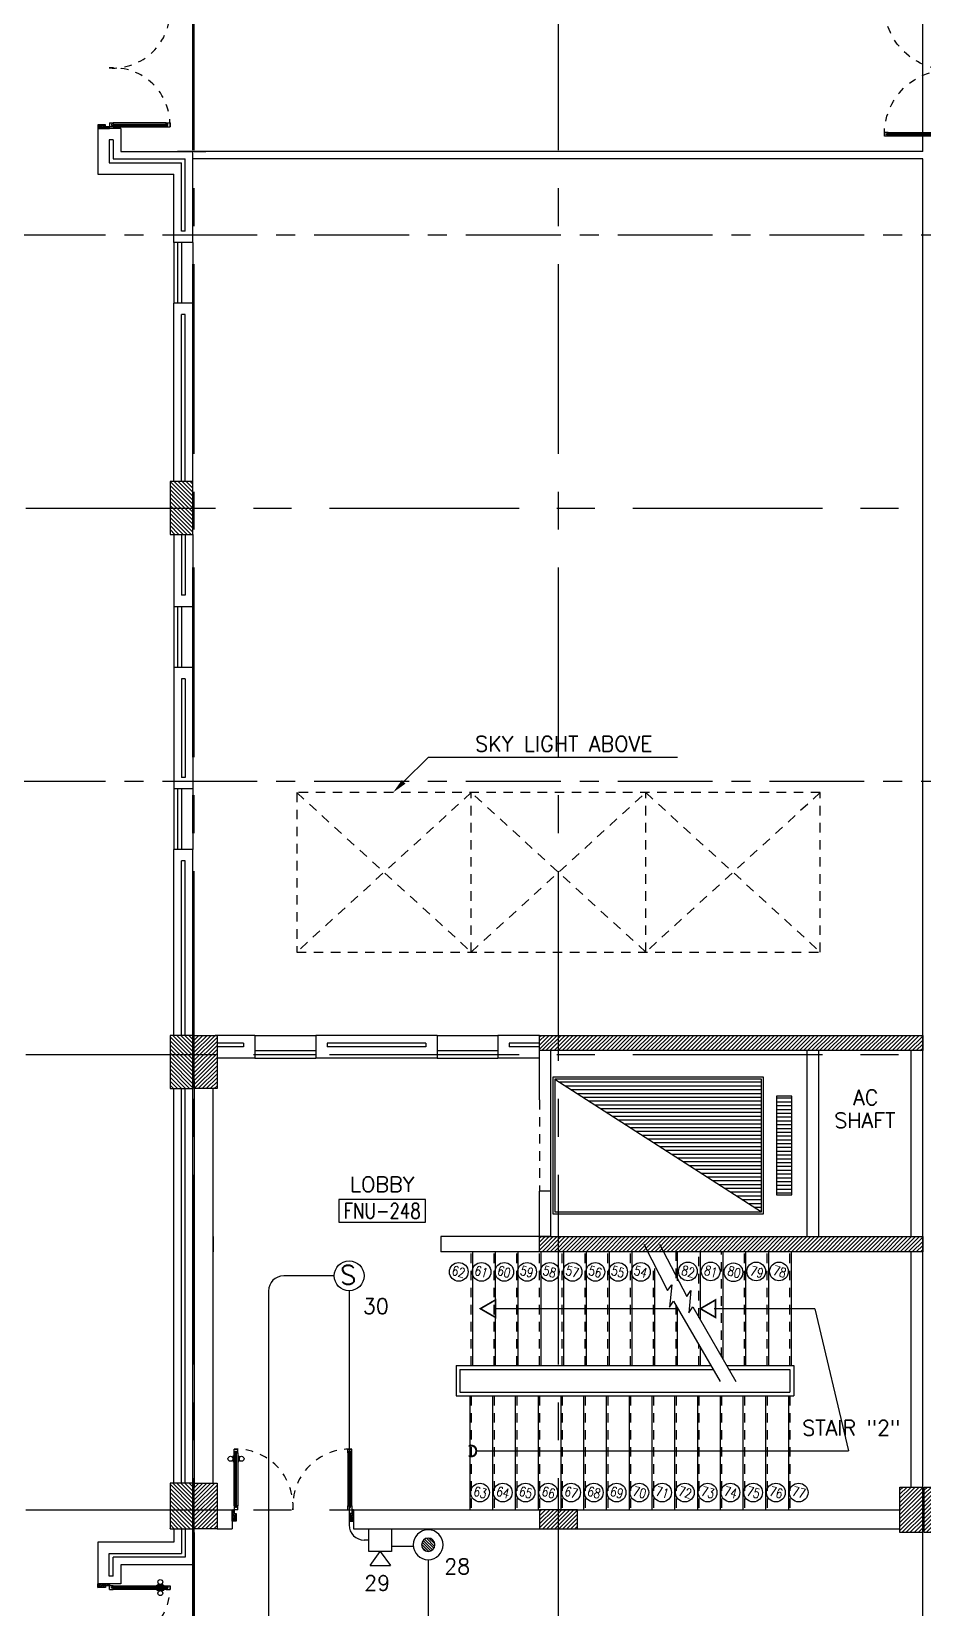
# Model space of a CAD drawing. Extents: x 0 to 90.9, y -1.6 to 78.
# Drawn here: x 40.76 to 52.52, y 35.23 to 56.01 of the extents above; entities that cross this region are included whole.
import ezdxf
from ezdxf.enums import TextEntityAlignment as Align

# ---------------------------------------------------------------- set-up
doc = ezdxf.new("R2010")
doc.units = 0
doc.header["$MEASUREMENT"] = 0
for name, pattern in [('CENTER', [2, 1.25, -0.25, 0.25, -0.25]), ('CENTERX2', [4, 2.5, -0.5, 0.5, -0.5]), ('HIDDEN', [0.375, 0.25, -0.125]), ('HIDDEN2', [0.1875, 0.125, -0.0625])]:
    doc.linetypes.add(name, pattern=pattern)
doc.layers.get('0').update_dxf_attribs({"color": 11, "linetype": 'CONTINUOUS'})
for name, color, linetype in [('AXES', 11, 'CENTERX2'), ('AXES1', 11, 'CENTER'), ('COL', 11, 'CONTINUOUS'), ('DOOR', 11, 'CONTINUOUS'), ('E-FIRE', 4, 'CONTINUOUS'), ('E-WIRE', 4, 'CONTINUOUS'), ('EJ', 11, 'CONTINUOUS'), ('HAT', 11, 'CONTINUOUS'), ('HIDDEN', 11, 'HIDDEN2'), ('INSUL', 11, 'CONTINUOUS'), ('LIFTS', 11, 'CONTINUOUS'), ('RM-BOX', 11, 'CONTINUOUS'), ('RM-IND', 11, 'CONTINUOUS'), ('RM-NAME', 11, 'CONTINUOUS'), ('RM-NO', 11, 'CONTINUOUS'), ('ROOF', 11, 'CONTINUOUS'), ('STR', 11, 'CONTINUOUS'), ('STR-H', 11, 'HIDDEN2'), ('WALL', 11, 'CONTINUOUS'), ('WIN', 11, 'CONTINUOUS')]:
    doc.layers.add(name, color=color, linetype=linetype)
doc.styles.add('ROMANS', font='ROMANS.shx', dxfattribs={"width": 0.6})

# ---------------------------------------------------------------- blocks, each defined once
blk = doc.blocks.new('A$C1DFA4FE8')
at = {"layer": 'DOOR', "color": 0, "linetype": 'ByBlock'}
for p, q in [((0, 1631), (0, 1581)), ((0, 1581), (0, 1631)), ((50, 1631), (0, 1631)), ((50, 1581), (0, 1581)), ((30, 1614), (30, 1598)), ((50, 1614), (30, 1614)), ((50, 1598), (30, 1598)), ((50, 1631), (50, 1614)), ((50, 1598), (50, 1581)), ((750, 1614), (750, 1631)), ((750, 1631), (800, 1631)), ((770, 1614), (750, 1614)), ((750, 1581), (750, 1598)), ((750, 1598), (770, 1598)), ((800, 1581), (750, 1581)), ((770, 1598), (770, 1614)), ((950, 1656), (800, 1656)), ((800, 1656), (800, 1631)), ((800, 1581), (800, 1631)), ((800, 1631), (850, 1631)), ((850, 1631), (850, 1606)), ((850, 1606), (950, 1606)), ((950, 1606), (950, 1656)), ((0, 81), (0, 131)), ((0, 131), (0, 81)), ((50, 131), (0, 131)), ((50, 81), (0, 81)), ((30, 98), (30, 114)), ((50, 114), (30, 114)), ((50, 98), (30, 98)), ((50, 114), (50, 131)), ((50, 81), (50, 98)), ((83, 131), (83, 138)), ((173, 138), (83, 138)), ((83, 81), (83, 74)), ((173, 74), (83, 74)), ((95, 138), (95, 147)), ((95, 147), (160, 147)), ((95, 138), (160, 138)), ((95, 74), (95, 65)), ((95, 74), (160, 74)), ((95, 65), (160, 65)), ((160, 138), (160, 147)), ((160, 74), (160, 65)), ((173, 131), (173, 138)), ((173, 81), (173, 74)), ((750, 131), (750, 114)), ((800, 131), (750, 131)), ((750, 114), (770, 114)), ((750, 98), (750, 81)), ((770, 98), (750, 98)), ((750, 81), (800, 81)), ((770, 114), (770, 98)), ((800, 131), (800, 81)), ((800, 56), (800, 81)), ((800, 81), (850, 81)), ((950, 56), (800, 56)), ((850, 106), (950, 106)), ((850, 81), (850, 106)), ((950, 106), (950, 56))]:
    blk.add_line(p, q, dxfattribs=at)
at = {"layer": 'DOOR', "linetype": 'ByBlock'}
for p, q in [((750, 1631), (50, 1631)), ((750, 1614), (50, 1614)), ((750, 1598), (50, 1598)), ((50, 1581), (750, 1581)), ((50, 131), (750, 131)), ((750, 114), (50, 114)), ((750, 98), (50, 98)), ((750, 81), (50, 81))]:
    blk.add_line(p, q, dxfattribs=at)
at = {"layer": 'DOOR', "color": 9, "linetype": 'ByBlock'}
for p, q in [((950, 1606), (837, 1656)), ((950, 1606), (850, 1619)), ((950, 1606), (910, 1656)), ((950, 106), (837, 56)), ((950, 106), (850, 93)), ((950, 106), (910, 56))]:
    blk.add_line(p, q, dxfattribs=at)
at = {"layer": 'DOOR', "color": 0, "linetype": 'ByBlock'}
for centre in [(128, 179), (128, 32)]:
    blk.add_circle(centre, 32.4, dxfattribs=at)
at = {"layer": 'DOOR', "linetype": 'HIDDEN', "ltscale": 0.5}
for centre, start, end in [((752, 1606), 178.0938, 273.7249), ((752, 106), 86.2751, 181.9062)]:
    blk.add_arc(centre, 752, start, end, dxfattribs=at)
at = {"layer": 'DOOR', "color": 9, "linetype": 'ByBlock'}
for centre, radius, start, end in [((950, 1606), 154, 161.1053, 166.2858), ((950, 1606), 134, 158.1598, 169.28), ((950, 1606), 114, 154.0838, 167.3774), ((950, 1606), 94.4, 148.0182, 180), ((950, 1606), 74.4, 137.7764, 180), ((950, 1606), 54.4, 113.2074, 180), ((950, 1606), 34.4, 90, 180), ((950, 1606), 14.4, 90, 180), ((950, 106), 154, 193.7142, 198.8947), ((950, 106), 134, 190.72, 201.8402), ((950, 106), 114, 192.6226, 205.9162), ((950, 106), 94.4, 180, 211.9818), ((950, 106), 74.4, 180, 222.2236), ((950, 106), 54.4, 180, 246.7926), ((950, 106), 34.4, 180, 270), ((950, 106), 14.4, 180, 270)]:
    blk.add_arc(centre, radius, start, end, dxfattribs=at)
blk = doc.blocks.new('C11')
at = {"layer": 'HAT'}
h = blk.add_hatch(dxfattribs=at)
h.set_pattern_fill('ANSI31', color=256, scale=300, style=0)
h.set_pattern_definition([(45, (-248556.182, -75061.005), (-26.5165043, 26.5165043), [])])
h.paths.add_polyline_path([(300, 700), (0, 700), (0, 350), (300, 350)])
h.paths.add_polyline_path([(300, 350), (0, 350), (0, 0), (300, 0)])
at = {"layer": 'COL'}
blk.add_lwpolyline([(300, 700), (300, 0), (0, 0), (0, 700)], close=True, dxfattribs=at)
blk = doc.blocks.new('A$C272A55A0')
at = {"layer": 'DOOR', "color": 0, "linetype": 'ByBlock'}
for p, q in [((0, 900), (0, 1050)), ((50, 1050), (0, 1050)), ((50, 950), (50, 1050)), ((1750, 950), (1750, 1050)), ((1750, 1050), (1800, 1050)), ((1800, 1050), (1800, 900)), ((0, 900), (25, 900)), ((25, 950), (50, 950)), ((25, 900), (25, 950)), ((75, 900), (25, 900)), ((25, 850), (25, 900)), ((42, 850), (25, 850)), ((58, 870), (42, 870)), ((42, 870), (42, 850)), ((58, 850), (58, 870)), ((75, 850), (58, 850)), ((75, 900), (75, 850)), ((1725, 900), (1775, 900)), ((1725, 900), (1725, 850)), ((1725, 850), (1742, 850)), ((1742, 870), (1758, 870)), ((1742, 850), (1742, 870)), ((1775, 950), (1750, 950)), ((1758, 870), (1758, 850)), ((1758, 850), (1775, 850)), ((1775, 900), (1775, 950)), ((1800, 900), (1775, 900)), ((1775, 850), (1775, 900)), ((25, 50), (42, 50)), ((25, 50), (25, 0)), ((25, 0), (75, 0)), ((75, 0), (25, 0)), ((42, 50), (42, 30)), ((42, 30), (58, 30)), ((58, 50), (75, 50)), ((58, 50), (58, 30)), ((75, 50), (75, 0)), ((1718, 160), (1709, 160)), ((1709, 95), (1709, 160)), ((1718, 95), (1709, 95)), ((1725, 173), (1718, 173)), ((1718, 173), (1718, 83)), ((1718, 95), (1718, 160)), ((1725, 83), (1718, 83)), ((1742, 50), (1725, 50)), ((1725, 50), (1725, 0)), ((1775, 0), (1725, 0)), ((1725, 0), (1775, 0)), ((1742, 50), (1742, 30)), ((1758, 30), (1742, 30)), ((1775, 50), (1758, 50)), ((1758, 50), (1758, 30)), ((1775, 173), (1782, 173)), ((1775, 83), (1782, 83)), ((1775, 50), (1775, 0)), ((1782, 173), (1782, 83)), ((1782, 160), (1791, 160)), ((1782, 95), (1782, 160)), ((1782, 95), (1791, 95)), ((1791, 95), (1791, 160))]:
    blk.add_line(p, q, dxfattribs=at)
at = {"layer": 'DOOR', "color": 9, "linetype": 'ByBlock'}
for p, q in [((50, 1050), (0, 1010)), ((50, 1050), (0, 937)), ((50, 1050), (37, 950)), ((1750, 1050), (1800, 1010)), ((1750, 1050), (1800, 937)), ((1750, 1050), (1763, 950))]:
    blk.add_line(p, q, dxfattribs=at)
at = {"layer": 'DOOR', "linetype": 'ByBlock'}
for p, q in [((25, 850), (25, 50)), ((42, 850), (42, 50)), ((58, 850), (58, 50)), ((75, 50), (75, 850)), ((1725, 50), (1725, 850)), ((1742, 850), (1742, 50)), ((1758, 850), (1758, 50)), ((1775, 850), (1775, 50))]:
    blk.add_line(p, q, dxfattribs=at)
at = {"layer": 'DOOR', "color": 0, "linetype": 'ByBlock'}
for centre in [(1676, 128), (1824, 128)]:
    blk.add_circle(centre, 32.4, dxfattribs=at)
at = {"layer": 'DOOR', "color": 9, "linetype": 'ByBlock'}
for centre, radius, start, end in [((50, 1050), 34.4, 180, 270), ((50, 1050), 14.4, 180, 270), ((1750, 1050), 14.4, 270, 0), ((1750, 1050), 34.4, 270, 0), ((50, 1050), 54.4, 203.2074, 270), ((50, 1050), 74.4, 227.7764, 270), ((50, 1050), 94.4, 238.0182, 270), ((50, 1050), 114, 244.0838, 257.3774), ((50, 1050), 134, 248.1598, 259.28), ((50, 1050), 154, 251.1053, 256.2858), ((1750, 1050), 54.4, 270, 336.7926), ((1750, 1050), 74.4, 270, 312.2236), ((1750, 1050), 94.4, 270, 301.9818), ((1750, 1050), 114, 282.6226, 295.9162), ((1750, 1050), 134, 280.72, 291.8402), ((1750, 1050), 154, 283.7142, 288.8947)]:
    blk.add_arc(centre, radius, start, end, dxfattribs=at)
at = {"layer": 'DOOR', "linetype": 'HIDDEN', "ltscale": 0.5}
for centre, start, end in [((50, 851), 268.3174, 3.2965), ((1750, 851), 176.7035, 271.6826)]:
    blk.add_arc(centre, 851, start, end, dxfattribs=at)
at = {"layer": 'WALL', "linetype": 'ByBlock'}
blk.add_line((1800, 900), (1800, 1050), dxfattribs=at)
blk = doc.blocks.new('C5V')
at = {"layer": 'HAT'}
h = blk.add_hatch(dxfattribs=at)
h.set_pattern_fill('ANSI31', color=256, scale=300, style=0)
h.set_pattern_definition([(45, (-249196.182, -54711.005), (-26.5165043, 26.5165043), [])])
h.paths.add_polyline_path([(-20, 600), (-320, 600), (-320, 300), (-20, 300)])
h.paths.add_polyline_path([(-20, 300), (-320, 300), (-320, 0), (-20, 0)])
h = blk.add_hatch(dxfattribs=at)
h.set_pattern_fill('ANSI31', color=256, scale=300, style=0)
h.set_pattern_definition([(45, (-248876.182, -54711.005), (-26.5165043, 26.5165043), [])])
h.paths.add_polyline_path([(300, 600), (0, 600), (0, 300), (300, 300)])
h.paths.add_polyline_path([(300, 300), (0, 300), (0, 0), (300, 0)])
at = {"layer": 'COL'}
for points in [[(-20, 600), (-20, 0), (-320, 0), (-320, 600)], [(300, 600), (300, 0), (0, 0), (0, 600)]]:
    blk.add_lwpolyline(points, close=True, dxfattribs=at)
blk = doc.blocks.new('C5')
at = {"layer": 'HAT', "linetype": 'ByBlock'}
h = blk.add_hatch(dxfattribs=at)
h.set_pattern_fill('ANSI31', color=256, scale=300, style=0)
h.set_pattern_definition([(45, (-223356.182, -51411.005), (-26.516504, 26.516504), [])])
h.paths.add_polyline_path([(300, 300), (0, 300), (0, 0), (300, 0)])
h.paths.add_polyline_path([(600, 300), (300, 300), (300, 0), (600, 0)])
at = {"layer": 'COL'}
blk.add_lwpolyline([(600, 300), (0, 300), (0, 0), (600, 0)], close=True, dxfattribs=at)
blk = doc.blocks.new('*X46')
at = {"color": 0}
for p, q in [((140176, 227700), (140376, 227700)), ((140176, 227650), (140376, 227650)), ((140176, 227600), (140376, 227600)), ((140176, 227550), (140376, 227550)), ((140176, 227500), (140376, 227500)), ((140176, 227450), (140376, 227450)), ((140176, 227400), (140376, 227400)), ((140176, 227350), (140376, 227350)), ((140176, 227300), (140376, 227300)), ((140176, 227250), (140376, 227250)), ((140176, 227200), (140376, 227200)), ((140176, 227150), (140376, 227150)), ((140176, 227100), (140376, 227100)), ((140176, 227050), (140376, 227050)), ((140176, 227000), (140376, 227000)), ((140176, 226950), (140376, 226950)), ((140176, 226900), (140376, 226900)), ((140176, 226850), (140376, 226850)), ((140176, 226800), (140376, 226800)), ((140176, 226750), (140376, 226750)), ((140176, 226700), (140376, 226700)), ((140176, 226650), (140376, 226650)), ((140176, 226600), (140376, 226600)), ((140176, 226550), (140376, 226550)), ((140176, 226500), (140376, 226500)), ((140176, 226450), (140376, 226450))]:
    blk.add_line(p, q, dxfattribs=at)
blk = doc.blocks.new('RM1')
at = {"layer": 'RM-BOX'}
blk.add_lwpolyline([(570, -200), (-570, -200), (-570, -500), (570, -500)], close=True, dxfattribs=at)
at = {"layer": 'RM-NAME', "style": 'ROMANS'}
for tag, p in [('ROOMNAME1', (0, 324)), ('ROOMNAME2', (0, 0))]:
    blk.add_attdef(tag, text='', height=200, dxfattribs=at).set_placement(p, align=Align.MIDDLE)
at = {"layer": 'RM-NO', "style": 'ROMANS', "width": 0.8}
blk.add_attdef('ROOMNO', text='', height=200, dxfattribs=at).set_placement((0, -350), align=Align.MIDDLE)
blk = doc.blocks.new('*X54')
at = {"color": 0}
for p, q in [((61359, 149500), (61599, 149740)), ((61359, 149553), (61546, 149740)), ((61359, 149606), (61493, 149740)), ((61359, 149659), (61440, 149740)), ((61359, 149712), (61387, 149740)), ((61402, 149490), (61652, 149740)), ((61455, 149490), (61705, 149740)), ((61508, 149490), (61758, 149740)), ((61561, 149490), (61811, 149740)), ((61614, 149490), (61859, 149735)), ((61667, 149490), (61859, 149682)), ((61720, 149490), (61859, 149629)), ((61773, 149490), (61859, 149576)), ((61826, 149490), (61859, 149523))]:
    blk.add_line(p, q, dxfattribs=at)
blk = doc.blocks.new('*X52')
at = {"color": 0}
for p, q in [((61359, 153159), (61540, 153340)), ((61359, 153212), (61487, 153340)), ((61359, 153265), (61434, 153340)), ((61359, 153318), (61380, 153340)), ((61393, 153140), (61593, 153340)), ((61446, 153140), (61646, 153340)), ((61499, 153140), (61699, 153340)), ((61552, 153140), (61752, 153340)), ((61605, 153140), (61805, 153340)), ((61658, 153140), (61858, 153340)), ((61711, 153140), (61911, 153340)), ((61764, 153140), (61964, 153340)), ((61817, 153140), (62017, 153340)), ((61870, 153140), (62070, 153340)), ((61923, 153140), (62123, 153340)), ((61976, 153140), (62176, 153340)), ((62029, 153140), (62229, 153340)), ((62082, 153140), (62282, 153340)), ((62135, 153140), (62335, 153340)), ((62188, 153140), (62388, 153340)), ((62241, 153140), (62441, 153340)), ((62294, 153140), (62494, 153340)), ((62347, 153140), (62547, 153340)), ((62400, 153140), (62600, 153340)), ((62453, 153140), (62653, 153340)), ((62506, 153140), (62706, 153340)), ((62559, 153140), (62759, 153340)), ((62612, 153140), (62812, 153340)), ((62665, 153140), (62865, 153340)), ((62718, 153140), (62918, 153340)), ((62771, 153140), (62971, 153340)), ((62825, 153140), (63025, 153340)), ((62878, 153140), (63078, 153340)), ((62931, 153140), (63131, 153340)), ((62984, 153140), (63184, 153340)), ((63037, 153140), (63237, 153340)), ((63090, 153140), (63290, 153340)), ((63143, 153140), (63343, 153340)), ((63196, 153140), (63396, 153340)), ((63249, 153140), (63449, 153340)), ((63302, 153140), (63502, 153340)), ((63355, 153140), (63555, 153340)), ((63408, 153140), (63608, 153340)), ((63461, 153140), (63661, 153340)), ((63514, 153140), (63714, 153340)), ((63567, 153140), (63767, 153340)), ((63620, 153140), (63820, 153340)), ((63673, 153140), (63873, 153340)), ((63726, 153140), (63926, 153340)), ((63779, 153140), (63979, 153340)), ((63832, 153140), (64032, 153340)), ((63885, 153140), (64085, 153340)), ((63938, 153140), (64138, 153340)), ((63991, 153140), (64191, 153340)), ((64044, 153140), (64244, 153340)), ((64097, 153140), (64297, 153340)), ((64150, 153140), (64350, 153340)), ((64203, 153140), (64403, 153340)), ((64256, 153140), (64456, 153340)), ((64309, 153140), (64509, 153340)), ((64362, 153140), (64562, 153340)), ((64416, 153140), (64616, 153340)), ((64469, 153140), (64669, 153340)), ((64522, 153140), (64722, 153340)), ((64575, 153140), (64775, 153340)), ((64628, 153140), (64828, 153340)), ((64681, 153140), (64881, 153340)), ((64734, 153140), (64934, 153340)), ((64787, 153140), (64987, 153340)), ((64840, 153140), (65040, 153340)), ((64893, 153140), (65093, 153340)), ((64946, 153140), (65146, 153340)), ((64999, 153140), (65199, 153340)), ((65052, 153140), (65252, 153340)), ((65105, 153140), (65305, 153340)), ((65158, 153140), (65358, 153340)), ((65211, 153140), (65411, 153340)), ((65264, 153140), (65464, 153340)), ((65317, 153140), (65517, 153340)), ((65370, 153140), (65570, 153340)), ((65423, 153140), (65623, 153340)), ((65476, 153140), (65676, 153340)), ((65529, 153140), (65729, 153340)), ((65582, 153140), (65782, 153340)), ((65635, 153140), (65835, 153340)), ((65688, 153140), (65888, 153340)), ((65741, 153140), (65941, 153340)), ((65794, 153140), (65994, 153340)), ((65847, 153140), (66047, 153340)), ((65900, 153140), (66100, 153340)), ((65953, 153140), (66153, 153340)), ((66007, 153140), (66207, 153340)), ((66060, 153140), (66260, 153340)), ((66113, 153140), (66313, 153340)), ((66166, 153140), (66366, 153340)), ((66219, 153140), (66409, 153330)), ((66272, 153140), (66409, 153277)), ((66325, 153140), (66409, 153224)), ((66378, 153140), (66409, 153171))]:
    blk.add_line(p, q, dxfattribs=at)
blk = doc.blocks.new('*X51')
at = {"color": 0}
for p, q in [((61359, 155811), (61538, 155990)), ((61359, 155864), (61485, 155990)), ((61359, 155917), (61432, 155990)), ((61359, 155970), (61379, 155990)), ((61391, 155790), (61591, 155990)), ((61444, 155790), (61644, 155990)), ((61497, 155790), (61697, 155990)), ((61550, 155790), (61750, 155990)), ((61603, 155790), (61803, 155990)), ((61656, 155790), (61856, 155990)), ((61709, 155790), (61909, 155990)), ((61762, 155790), (61962, 155990)), ((61815, 155790), (62015, 155990)), ((61868, 155790), (62068, 155990)), ((61921, 155790), (62121, 155990)), ((61974, 155790), (62174, 155990)), ((62027, 155790), (62227, 155990)), ((62080, 155790), (62280, 155990)), ((62133, 155790), (62333, 155990)), ((62186, 155790), (62386, 155990)), ((62240, 155790), (62440, 155990)), ((62293, 155790), (62493, 155990)), ((62346, 155790), (62546, 155990)), ((62399, 155790), (62599, 155990)), ((62452, 155790), (62652, 155990)), ((62505, 155790), (62705, 155990)), ((62558, 155790), (62758, 155990)), ((62611, 155790), (62811, 155990)), ((62664, 155790), (62864, 155990)), ((62717, 155790), (62917, 155990)), ((62770, 155790), (62970, 155990)), ((62823, 155790), (63023, 155990)), ((62876, 155790), (63076, 155990)), ((62929, 155790), (63129, 155990)), ((62982, 155790), (63182, 155990)), ((63035, 155790), (63235, 155990)), ((63088, 155790), (63288, 155990)), ((63141, 155790), (63341, 155990)), ((63194, 155790), (63394, 155990)), ((63247, 155790), (63447, 155990)), ((63300, 155790), (63500, 155990)), ((63353, 155790), (63553, 155990)), ((63406, 155790), (63606, 155990)), ((63459, 155790), (63659, 155990)), ((63512, 155790), (63712, 155990)), ((63565, 155790), (63765, 155990)), ((63618, 155790), (63818, 155990)), ((63671, 155790), (63871, 155990)), ((63724, 155790), (63924, 155990)), ((63777, 155790), (63977, 155990)), ((63830, 155790), (64030, 155990)), ((63884, 155790), (64084, 155990)), ((63937, 155790), (64137, 155990)), ((63990, 155790), (64190, 155990)), ((64043, 155790), (64243, 155990)), ((64096, 155790), (64296, 155990)), ((64149, 155790), (64349, 155990)), ((64202, 155790), (64402, 155990)), ((64255, 155790), (64455, 155990)), ((64308, 155790), (64508, 155990)), ((64361, 155790), (64561, 155990)), ((64414, 155790), (64614, 155990)), ((64467, 155790), (64667, 155990)), ((64520, 155790), (64720, 155990)), ((64573, 155790), (64773, 155990)), ((64626, 155790), (64826, 155990)), ((64679, 155790), (64879, 155990)), ((64732, 155790), (64932, 155990)), ((64785, 155790), (64985, 155990)), ((64838, 155790), (65038, 155990)), ((64891, 155790), (65091, 155990)), ((64944, 155790), (65144, 155990)), ((64997, 155790), (65197, 155990)), ((65050, 155790), (65250, 155990)), ((65103, 155790), (65303, 155990)), ((65156, 155790), (65356, 155990)), ((65209, 155790), (65409, 155990)), ((65262, 155790), (65462, 155990)), ((65315, 155790), (65515, 155990)), ((65368, 155790), (65568, 155990)), ((65421, 155790), (65621, 155990)), ((65475, 155790), (65675, 155990)), ((65528, 155790), (65728, 155990)), ((65581, 155790), (65781, 155990)), ((65634, 155790), (65834, 155990)), ((65687, 155790), (65887, 155990)), ((65740, 155790), (65940, 155990)), ((65793, 155790), (65993, 155990)), ((65846, 155790), (66046, 155990)), ((65899, 155790), (66099, 155990)), ((65952, 155790), (66152, 155990)), ((66005, 155790), (66205, 155990)), ((66058, 155790), (66258, 155990)), ((66111, 155790), (66311, 155990)), ((66164, 155790), (66364, 155990)), ((66217, 155790), (66409, 155982)), ((66270, 155790), (66409, 155929)), ((66323, 155790), (66409, 155876)), ((66376, 155790), (66409, 155823))]:
    blk.add_line(p, q, dxfattribs=at)
blk = doc.blocks.new('S')
at = {"layer": 'E-FIRE'}
blk.add_circle((0, 0), 197, dxfattribs=at)
at = {"layer": 'E-FIRE', "color": 3, "style": 'ROMANS'}
blk.add_text('S', height=250, dxfattribs=at).set_placement((-119, -115))
blk = doc.blocks.new('ES')
at = {"layer": 'E-FIRE'}
blk.add_line((-135, 485), (134, 485), dxfattribs=at)
for points in [[(-135, 485), (0, 300)], [(0, 300), (0, 300), (134, 485)]]:
    blk.add_lwpolyline(points, dxfattribs=at)
blk.add_lwpolyline([(-150, 0), (150, 0), (150, 300), (-150, 300)], close=True, dxfattribs=at)
blk = doc.blocks.new('MCP')
at = {"color": 1}
for p, q in [((-88, -9), (9, 88)), ((-82, 33), (-33, 82)), ((-80, -36), (36, 80)), ((-66, -58), (58, 66)), ((-47, -74), (74, 47)), ((-23, -85), (85, 23)), ((10, -88), (88, -10))]:
    blk.add_line(p, q, dxfattribs=at)
at = {"layer": 'E-FIRE'}
blk.add_circle((0, 0), 197, dxfattribs=at)
at = {"layer": 'E-FIRE', "color": 4}
blk.add_circle((0, 0), 88.1, dxfattribs=at)

msp = doc.modelspace()

# ---------------------------------------------------------------- hatches: boundary and pattern name
at = {"layer": 'HAT'}
h = msp.add_hatch(dxfattribs=at)
h.set_pattern_fill('ANSI31', color=256, scale=0.3, style=0)
h.set_pattern_definition([(135, (343.42504, -18.478617), (0.0265165043, 0.0265165043), [])])
h.paths.add_polyline_path([(42.5889, 36.8824), (42.8889, 36.8824), (42.8889, 36.5324), (42.5889, 36.5324)])
h.paths.add_polyline_path([(42.5889, 36.5324), (42.8889, 36.5324), (42.8889, 36.2824), (42.5889, 36.2824)])
at = {"layer": 'LIFTS'}
h = msp.add_hatch(dxfattribs=at)
h.set_pattern_fill('_U', color=8, scale=0.05, style=0, pattern_type=0)
h.set_pattern_definition([(0, (-12.851264, -3.28002), (0, 0.05), [])])
h.paths.add_polyline_path([(47.7089, 42.2074), (47.7089, 42.1753), (50.3839, 40.4574), (50.3839, 42.2074)])
h.paths.add_polyline_path([(49.0059, 41.3195), (49.5868, 41.3195), (49.5868, 41.057), (49.0059, 41.057)], flags=25)

# ---------------------------------------------------------------- linework, layer by layer
at = {"layer": 'AXES'}
for p, q in [((47.7089, -1.5519), (47.7089, 77.2608)), ((42.8889, -1.5519), (42.8889, 76.9108)), ((42.9089, -1.5519), (42.9089, 76.9108)), ((52.5089, -1.5519), (52.5089, 76.9108)), ((0.6889, 49.7324), (68.7289, 49.7324)), ((0.6889, 42.5324), (68.7289, 42.5324)), ((0.6889, 36.5324), (68.7289, 36.5324))]:
    msp.add_line(p, q, dxfattribs=at)
at = {"layer": 'AXES1'}
for p, q in [((10.4889, 53.3324), (68.7289, 53.3324)), ((10.4889, 46.1324), (68.7289, 46.1324))]:
    msp.add_line(p, q, dxfattribs=at)
at = {"layer": 'COL'}
for points in [[(52.5089, 42.7824), (52.5089, 42.5824), (47.4589, 42.5824), (47.4589, 42.7824)], [(52.5089, 40.1324), (52.5089, 39.9324), (47.4589, 39.9324), (47.4589, 40.1324)], [(42.5889, 36.8824), (42.5889, 36.2824), (42.8889, 36.2824), (42.8889, 36.8824)], [(47.4589, 36.5324), (47.4589, 36.2824), (47.9589, 36.2824), (47.9589, 36.5324)]]:
    msp.add_lwpolyline(points, close=True, dxfattribs=at)
at = {"layer": 'E-WIRE', "color": 4}
for p, q in [((44.7523, 39.6151), (44.0873, 39.6151)), ((43.8873, 39.4151), (43.8873, 29.8379)), ((44.9494, 39.418), (44.9494, 36.3324)), ((45.7956, 36.0501), (45.5101, 36.0501))]:
    msp.add_line(p, q, dxfattribs=at)
at = {"layer": 'E-WIRE', "linetype": 'Continuous'}
for p, q in [((45.2101, 36.1324), (45.1494, 36.1324)), ((45.9915, 35.8747), (45.9915, 34.997))]:
    msp.add_line(p, q, dxfattribs=at)
at = {"layer": 'E-WIRE', "color": 4}
msp.add_arc((44.0873, 39.4151), 0.2, 90, 180, dxfattribs=at)
at = {"layer": 'E-WIRE', "linetype": 'Continuous'}
msp.add_arc((45.1494, 36.3324), 0.2, 180, 270, dxfattribs=at)
at = {"layer": 'EJ'}
msp.add_line((52.5089, 54.4324), (52.5089, 56.5824), dxfattribs=at)
at = {"layer": 'HIDDEN'}
for p, q in [((44.2589, 45.9824), (46.5589, 43.8824)), ((46.5589, 45.9824), (44.2589, 43.8824)), ((44.2589, 45.9824), (44.2589, 43.8824)), ((51.1589, 45.9824), (44.2589, 45.9824)), ((46.5589, 43.8824), (46.5589, 45.9824)), ((46.5589, 43.8824), (46.5589, 45.9824)), ((46.5589, 43.8824), (48.8589, 45.9824)), ((48.8589, 43.8824), (46.5589, 45.9824)), ((48.8589, 43.8824), (48.8589, 45.9824)), ((48.8589, 43.8824), (48.8589, 45.9824)), ((48.8589, 45.9824), (51.1589, 43.8824)), ((51.1589, 45.9824), (48.8589, 43.8824)), ((51.1589, 43.8824), (51.1589, 45.9824)), ((44.2589, 43.8824), (51.1589, 43.8824)), ((47.4589, 41.9324), (47.4589, 40.7324))]:
    msp.add_line(p, q, dxfattribs=at)
at = {"layer": 'INSUL'}
for p, q in [((41.8386, 54.5824), (41.7886, 54.5824)), ((41.7886, 54.5824), (41.7886, 54.2824)), ((41.8386, 54.5824), (41.8386, 54.3324)), ((41.7886, 54.2824), (42.7389, 54.2824)), ((41.8386, 54.3324), (42.7889, 54.3324)), ((42.7389, 53.3824), (42.7389, 54.2824)), ((42.7889, 53.3824), (42.7889, 54.3324)), ((42.7889, 53.3824), (42.7389, 53.3824)), ((42.7389, 50.0824), (42.7389, 52.2824)), ((42.7889, 52.2824), (42.7389, 52.2824)), ((42.7889, 50.0824), (42.7889, 52.2824)), ((42.7389, 49.3824), (42.7389, 48.5824)), ((42.7889, 49.3824), (42.7889, 48.5824)), ((42.7889, 48.5824), (42.7389, 48.5824)), ((42.7389, 47.4824), (42.7389, 46.1824)), ((42.7889, 47.4824), (42.7389, 47.4824)), ((42.7889, 47.4824), (42.7889, 46.1824)), ((42.7889, 46.1824), (42.7389, 46.1824)), ((42.7389, 42.7824), (42.7389, 45.0824)), ((42.7889, 45.0824), (42.7389, 45.0824)), ((42.7889, 45.0824), (42.7389, 45.0824)), ((42.7889, 42.7824), (42.7889, 45.0824)), ((43.5589, 42.6824), (43.2089, 42.6824)), ((43.5589, 42.6324), (43.2089, 42.6324)), ((43.5589, 42.6824), (43.5589, 42.6324)), ((45.9589, 42.6824), (44.6589, 42.6824)), ((44.6589, 42.6824), (44.6589, 42.6324)), ((45.9589, 42.6324), (44.6589, 42.6324)), ((45.9589, 42.6824), (45.9589, 42.6324)), ((47.4589, 42.6824), (47.0589, 42.6824)), ((47.0589, 42.6824), (47.0589, 42.6324)), ((47.4589, 42.6324), (47.0589, 42.6324)), ((42.7389, 36.8824), (42.7389, 42.0824)), ((42.7889, 36.8824), (42.7889, 42.0824)), ((42.7389, 36.2824), (42.7389, 35.9574)), ((42.7889, 36.2824), (42.7889, 35.9074)), ((41.7886, 35.6574), (41.7886, 35.9574)), ((41.7886, 35.9574), (42.7389, 35.9574)), ((41.8386, 35.6574), (41.8386, 35.9074)), ((42.7889, 35.9074), (41.8386, 35.9074)), ((41.8386, 35.6574), (41.7886, 35.6574))]:
    msp.add_line(p, q, dxfattribs=at)
at = {"layer": 'LIFTS'}
for p, q in [((47.6589, 42.2074), (50.3839, 40.4574)), ((47.6089, 40.7324), (47.6089, 41.9324))]:
    msp.add_line(p, q, dxfattribs=at)
for points in [[(47.6339, 40.4324), (50.4089, 40.4324), (50.4089, 42.2324), (47.6339, 42.2324)], [(47.6589, 40.4574), (50.3839, 40.4574), (50.3839, 42.2074), (47.6589, 42.2074)], [(50.5839, 40.6824), (50.7839, 40.6824), (50.7839, 41.9824), (50.5839, 41.9824)]]:
    msp.add_lwpolyline(points, close=True, dxfattribs=at)
at = {"layer": 'RM-IND'}
for p, q in [((45.6679, 46.1235), (45.9964, 46.4503)), ((45.9964, 46.4503), (46.5093, 46.4503)), ((46.5093, 46.4503), (49.276, 46.4503))]:
    msp.add_line(p, q, dxfattribs=at)
msp.add_solid([(45.6914, 46.0998), (45.6444, 46.1471), (45.5262, 45.9824)], dxfattribs=at)
at = {"layer": 'ROOF'}
for p, q in [((52.5089, 54.4324), (42.6889, 54.4324)), ((52.5089, 54.3324), (42.8889, 54.3324)), ((42.9089, 54.4324), (43.0589, 54.4324)), ((52.5089, 42.7824), (52.5089, 54.3324))]:
    msp.add_line(p, q, dxfattribs=at)
at = {"layer": 'ROOF', "color": 8}
for p, q in [((42.8889, 36.2324), (42.8889, 33.2324)), ((42.9089, 36.2324), (42.9089, 33.2324))]:
    msp.add_line(p, q, dxfattribs=at)
at = {"layer": 'STR'}
for p, q in [((46.5789, 38.4324), (46.5789, 39.9324)), ((46.8789, 38.4324), (46.8789, 39.9324)), ((47.1789, 38.4324), (47.1789, 39.9324)), ((47.4789, 38.4324), (47.4789, 39.9324)), ((47.7789, 38.4324), (47.7789, 39.9324)), ((48.0789, 38.4324), (48.0789, 39.9324)), ((48.3789, 38.4324), (48.3789, 39.9324)), ((48.6789, 38.4324), (48.6789, 39.9324)), ((48.8344, 40.0319), (49.1476, 39.4201)), ((49.0414, 40.0319), (49.3991, 39.3431)), ((49.2789, 39.5513), (49.2789, 39.9324)), ((49.5789, 39.0317), (49.5789, 39.9324)), ((49.8789, 38.5121), (49.8789, 39.9324)), ((50.1789, 38.4324), (50.1789, 39.9324)), ((50.4789, 38.4324), (50.4789, 39.9324)), ((50.7789, 38.4324), (50.7789, 39.9324)), ((48.9789, 38.4324), (48.9789, 39.7123)), ((49.2264, 39.2835), (49.8377, 38.2247)), ((49.2789, 39.1824), (46.8789, 39.1824)), ((49.2789, 38.4324), (49.2789, 39.1927)), ((49.4779, 39.2065), (50.0448, 38.2247)), ((51.0852, 39.1824), (49.7589, 39.1824)), ((51.0852, 39.1824), (51.5289, 37.3074)), ((49.5789, 38.4324), (49.5789, 38.6731)), ((46.3589, 38.4324), (46.3589, 38.0324)), ((46.3589, 38.4324), (49.7178, 38.4324)), ((46.4089, 38.3824), (46.4089, 38.0824)), ((46.4089, 38.3824), (49.7467, 38.3824)), ((49.9249, 38.4324), (50.8089, 38.4324)), ((49.9537, 38.3824), (50.7589, 38.3824)), ((50.7589, 38.3824), (50.7589, 38.0824)), ((50.8089, 38.4324), (50.8089, 38.0324)), ((46.3589, 38.0324), (50.8089, 38.0324)), ((46.4089, 38.0824), (50.7589, 38.0824)), ((46.5389, 38.0324), (46.5389, 36.5324)), ((46.8389, 38.0324), (46.8389, 36.5324)), ((47.1389, 38.0324), (47.1389, 36.5324)), ((47.4389, 38.0324), (47.4389, 36.5324)), ((47.7389, 38.0324), (47.7389, 36.5324)), ((48.0389, 38.0324), (48.0389, 36.5324)), ((48.3389, 38.0324), (48.3389, 36.5324)), ((48.6389, 38.0324), (48.6389, 36.5324)), ((48.9389, 38.0324), (48.9389, 36.5324)), ((49.2389, 38.0324), (49.2389, 36.5324)), ((49.5389, 38.0324), (49.5389, 36.5324)), ((49.8389, 38.0324), (49.8389, 36.5324)), ((50.1389, 38.0324), (50.1389, 36.5324)), ((50.4389, 38.0324), (50.4389, 36.5324)), ((50.7389, 38.0324), (50.7389, 36.5324)), ((46.6339, 37.3074), (51.5289, 37.3074))]:
    msp.add_line(p, q, dxfattribs=at)
at = {"layer": 'STR', "linetype": 'HIDDEN2'}
msp.add_line((49.2589, 39.586), (49.2589, 39.9324), dxfattribs=at)
at = {"layer": 'STR'}
for points in [[(49.1476, 39.4201), (49.2023, 39.4975), (49.1731, 39.2032), (49.2264, 39.2835)], [(49.3991, 39.3431), (49.4538, 39.4205), (49.4246, 39.1262), (49.4779, 39.2065)]]:
    msp.add_lwpolyline(points, dxfattribs=at)
at = {"layer": 'STR', "const_width": 0.0215}
for points in [[(46.8789, 39.0669), (46.8789, 39.2979), (46.6789, 39.1824)], [(49.7789, 39.0669), (49.7789, 39.2979), (49.5789, 39.1824)]]:
    msp.add_lwpolyline(points, close=True, dxfattribs=at)
at = {"layer": 'STR', "color": 11}
for centre in [(46.3945, 39.6672), (46.6945, 39.6672), (46.9945, 39.6672), (47.2945, 39.6672), (47.5945, 39.6672), (47.8945, 39.6672), (48.1945, 39.6672), (48.4945, 39.6672), (48.7945, 39.6672), (49.4145, 39.6734), (49.7145, 39.6734), (50.0145, 39.6619), (50.3145, 39.673), (50.6145, 39.673), (46.6745, 36.7599), (46.9745, 36.7599), (47.2745, 36.7599), (47.5745, 36.7599), (47.8745, 36.7599), (48.1745, 36.7599), (48.4745, 36.7599), (48.7745, 36.7599), (49.0745, 36.7599), (49.3745, 36.7599), (49.6745, 36.7599), (49.9745, 36.7599), (50.2745, 36.7599), (50.5745, 36.7599), (50.8745, 36.7599)]:
    msp.add_circle(centre, 0.1232, dxfattribs=at)
at = {"layer": 'STR'}
for radius, start, end in [(0.075, 246.42182, 113.57818), (0.065, 242.51357, 117.48643)]:
    msp.add_arc((46.5589, 37.3074), radius, start, end, dxfattribs=at)
at = {"layer": 'STR-H'}
for p, q in [((46.5589, 38.4324), (46.5589, 39.9324)), ((46.8589, 38.4324), (46.8589, 39.9324)), ((47.1589, 38.4324), (47.1589, 39.9324)), ((47.4589, 38.4324), (47.4589, 39.9324)), ((47.7589, 38.4324), (47.7589, 39.9324)), ((48.0589, 38.4324), (48.0589, 39.9324)), ((48.3589, 38.4324), (48.3589, 39.9324)), ((48.6589, 38.4324), (48.6589, 39.9324)), ((49.5589, 39.0663), (49.5589, 39.9324)), ((49.8589, 38.5467), (49.8589, 39.9324)), ((50.1589, 38.4324), (50.1589, 39.9324)), ((50.4589, 38.4324), (50.4589, 39.9324)), ((50.7589, 38.4324), (50.7589, 39.9324)), ((48.9589, 38.4324), (48.9589, 39.7469)), ((49.2589, 38.4324), (49.2589, 39.2273)), ((49.5589, 38.4324), (49.5589, 38.7077)), ((46.5589, 38.0324), (46.5589, 36.5324)), ((46.8589, 38.0324), (46.8589, 36.5324)), ((47.1589, 38.0324), (47.1589, 36.5324)), ((47.4589, 38.0324), (47.4589, 36.5324)), ((47.7589, 38.0324), (47.7589, 36.5324)), ((48.0589, 38.0324), (48.0589, 36.5324)), ((48.3589, 38.0324), (48.3589, 36.5324)), ((48.6589, 38.0324), (48.6589, 36.5324)), ((48.9589, 38.0324), (48.9589, 36.5324)), ((49.2589, 38.0324), (49.2589, 36.5324)), ((49.5589, 38.0324), (49.5589, 36.5324)), ((49.8589, 38.0324), (49.8589, 36.5324)), ((50.1589, 38.0324), (50.1589, 36.5324)), ((50.4589, 38.0324), (50.4589, 36.5324)), ((50.7589, 38.0324), (50.7589, 36.5324))]:
    msp.add_line(p, q, dxfattribs=at)
at = {"layer": 'WALL'}
for p, q in [((41.9386, 54.7324), (41.6386, 54.7324)), ((41.6386, 54.7324), (41.6386, 54.1324)), ((41.9386, 54.7324), (41.9386, 54.4324)), ((41.9386, 54.4324), (42.8889, 54.4324)), ((42.8889, 53.2324), (42.8889, 54.4324)), ((41.6386, 54.1324), (42.6389, 54.1324)), ((42.6389, 53.2324), (42.6389, 54.1324)), ((42.8889, 53.2324), (42.6389, 53.2324)), ((42.6389, 50.0824), (42.6389, 52.4324)), ((42.8889, 52.4324), (42.6389, 52.4324)), ((42.8889, 50.0824), (42.8889, 52.4324)), ((42.6389, 49.3824), (42.6389, 48.4324)), ((42.8889, 49.3824), (42.8889, 48.4324)), ((42.8889, 48.4324), (42.6389, 48.4324)), ((42.6389, 47.6324), (42.6389, 46.0324)), ((42.8889, 47.6324), (42.6389, 47.6324)), ((42.8889, 47.6324), (42.8889, 46.0324)), ((42.8889, 46.0324), (42.6389, 46.0324)), ((42.6389, 42.7824), (42.6389, 45.2324)), ((42.6389, 43.6774), (42.6389, 45.2324)), ((42.8889, 45.2324), (42.6389, 45.2324)), ((42.8889, 45.2324), (42.6389, 45.2324)), ((42.8889, 42.7824), (42.8889, 45.2324)), ((42.8889, 42.7824), (42.8889, 45.2324)), ((43.2345, 42.7824), (43.1845, 42.7824)), ((43.7089, 42.7824), (43.2089, 42.7824)), ((43.7089, 42.7824), (43.2089, 42.7824)), ((43.7089, 42.7824), (43.7089, 42.4824)), ((46.1089, 42.7824), (44.5089, 42.7824)), ((44.5089, 42.7824), (44.5089, 42.4824)), ((46.1089, 42.7824), (46.1089, 42.4824)), ((47.4589, 42.7824), (46.9089, 42.7824)), ((46.9089, 42.7824), (46.9089, 42.4824)), ((43.7089, 42.4824), (43.2089, 42.4824)), ((46.1089, 42.4824), (44.5089, 42.4824)), ((47.4589, 42.4824), (46.9089, 42.4824)), ((47.4589, 41.9324), (47.4589, 42.5824)), ((47.6089, 41.9324), (47.6089, 42.5824)), ((50.9839, 42.5824), (50.9839, 40.1324)), ((51.1339, 42.5824), (51.1339, 40.1324)), ((52.3589, 40.1324), (52.3589, 42.5824)), ((52.5089, 40.1324), (52.5089, 42.5824)), ((42.9089, 42.1824), (42.9089, 36.8324)), ((42.6389, 36.8824), (42.6389, 42.0824)), ((42.8889, 36.8824), (42.8889, 42.0824)), ((43.1589, 36.8824), (43.1589, 42.0824)), ((47.6089, 40.7324), (47.4589, 40.7324)), ((47.4589, 40.1324), (47.4589, 40.7324)), ((47.6089, 40.1324), (47.6089, 40.7324)), ((43.1589, 40.1324), (43.1589, 39.9324)), ((46.1589, 40.1324), (46.1589, 39.9324)), ((47.4589, 40.1324), (46.1589, 40.1324)), ((47.6089, 40.1324), (47.4589, 40.1324)), ((47.4589, 39.9324), (46.1589, 39.9324)), ((52.3589, 36.8324), (52.3589, 39.9324)), ((52.5089, 36.8324), (52.5089, 39.9324)), ((43.2089, 36.5324), (43.4089, 36.5324)), ((43.4089, 36.5324), (43.4089, 36.2824)), ((45.0089, 36.5324), (47.4589, 36.5324)), ((45.0089, 36.5324), (45.0089, 36.2824)), ((47.9589, 36.5324), (52.2089, 36.5324)), ((42.6389, 36.2824), (42.6389, 36.1074)), ((42.8889, 36.2824), (42.8889, 35.8074)), ((43.2089, 36.2824), (43.4089, 36.2824)), ((45.0089, 36.2824), (47.4605, 36.2824)), ((47.9589, 36.2824), (52.2089, 36.2824)), ((42.6389, 36.1074), (41.6386, 36.1074)), ((41.6386, 36.1074), (41.6386, 35.5574)), ((42.8889, 35.8074), (41.9386, 35.8074)), ((41.9386, 35.8074), (41.9386, 35.5574)), ((41.9386, 35.5574), (41.6386, 35.5574))]:
    msp.add_line(p, q, dxfattribs=at)
at = {"layer": 'WIN'}
for p, q in [((42.6389, 53.2324), (42.6389, 52.4324)), ((42.6889, 53.2324), (42.6889, 52.4324)), ((42.7389, 53.2324), (42.7389, 52.4324)), ((42.8889, 53.2324), (42.8889, 52.4324)), ((42.6389, 48.4324), (42.6389, 47.6324)), ((42.6889, 48.4324), (42.6889, 47.6324)), ((42.7389, 48.4324), (42.7389, 47.6324)), ((42.8889, 48.4324), (42.8889, 47.6324)), ((42.6389, 46.0324), (42.6389, 45.2324)), ((42.6889, 46.0324), (42.6889, 45.2324)), ((42.7389, 46.0324), (42.7389, 45.2324)), ((42.8889, 46.0324), (42.8889, 45.2324)), ((43.7089, 42.7824), (44.5089, 42.7824)), ((46.1089, 42.7824), (46.9089, 42.7824)), ((43.7089, 42.5824), (44.5089, 42.5824)), ((43.7089, 42.5324), (44.5089, 42.5324)), ((43.7089, 42.4824), (44.5089, 42.4824)), ((46.1089, 42.5824), (46.9089, 42.5824)), ((46.1089, 42.5324), (46.9089, 42.5324)), ((46.1089, 42.4824), (46.9089, 42.4824))]:
    msp.add_line(p, q, dxfattribs=at)

# ---------------------------------------------------------------- block references
at = {"layer": 'COL', "linetype": 'ByBlock', "xscale": -0.001, "yscale": 0.001, "zscale": 0.001}
for p in [(42.8889, 49.3824), (42.8889, 42.0824)]:
    msp.add_blockref('C11', p, dxfattribs=at)
at = {"layer": 'COL', "xscale": 0.001, "yscale": 0.001, "zscale": 0.001}
for name, p in [('C11', (42.9089, 42.0824)), ('C5V', (52.5289, 36.2324))]:
    msp.add_blockref(name, p, dxfattribs=at)
at = {"layer": 'COL', "xscale": -0.001, "yscale": 0.001, "zscale": 0.001, "rotation": 90}
msp.add_blockref('C5', (43.2089, 36.8824), dxfattribs=at)
at = {"layer": 'DOOR', "color": 0, "linetype": 'ByBlock', "yscale": 0.001, "zscale": 0.001}
for name, p, xscale, rotation in [('A$C1DFA4FE8', (42.5893, 56.3883), 0.001, 180), ('A$C272A55A0', (52.0035, 54.6074), -0.001, 270), ('A$C1DFA4FE8', (43.3529, 37.3328), 0.001, 270), ('A$C1DFA4FE8', (42.5893, 35.6133), 0.001, 180)]:
    msp.add_blockref(name, p, dxfattribs=dict(at, xscale=xscale, rotation=rotation))
at = {"layer": 'E-FIRE', "color": 4, "xscale": 0.001000000003841706, "yscale": 0.0009999999892897904, "zscale": 0.001}
msp.add_blockref('S', (44.9494, 39.6151), dxfattribs=at)
at = {"layer": 'E-WIRE', "color": 4, "xscale": -0.001000000003841706, "yscale": 0.0009999999892897904, "zscale": 0.001, "rotation": 180}
for name, p in [('ES', (45.3601, 36.2824)), ('MCP', (45.9915, 36.0718))]:
    msp.add_blockref(name, p, dxfattribs=at)
at = {"layer": 'HAT', "xscale": 0.001, "yscale": 0.001, "zscale": 0.001}
for name in ['*X51', '*X52', '*X54']:
    msp.add_blockref(name, (-13.9004, -113.2073), dxfattribs=at)
at = {"layer": 'LIFTS', "color": 8, "xscale": 0.001, "yscale": 0.001, "zscale": 0.001}
msp.add_blockref('*X46', (-89.5926, -185.7414), dxfattribs=at)
at = {"layer": 'RM-NO', "xscale": 0.001, "yscale": 0.001, "zscale": 0.001}
msp.add_blockref('RM1', (45.3854, 40.8207), dxfattribs=at).add_auto_attribs({'ROOMNO': 'FNU-248', 'ROOMNAME2': 'LOBBY'})

# ---------------------------------------------------------------- texts
at = {"layer": 'E-FIRE', "color": 4, "style": 'ROMANS'}
for s, p in [('30', (45.1305, 39.1154)), ('28', (46.2031, 35.686)), ('29', (45.1473, 35.4672))]:
    msp.add_text(s, height=0.2, dxfattribs=at).set_placement(p)
at = {"layer": 'RM-NAME', "style": 'ROMANS'}
msp.add_text('SKY LIGHT ABOVE', height=0.2, dxfattribs=at).set_placement((46.6093, 46.6253), align=Align.MIDDLE_LEFT)
for s, p in [('AC', (51.7577, 41.9658)), ('SHAFT', (51.7464, 41.6637)), ('STAIR "2"', (51.5686, 37.6117))]:
    msp.add_text(s, height=0.2, dxfattribs=at).set_placement(p, align=Align.MIDDLE)
at = {"layer": 'STR', "color": 9, "style": 'ROMANS', "width": 0.8}
for s, p in [('62', (46.3923, 39.6695)), ('61', (46.6923, 39.6695)), ('60', (46.9923, 39.6695)), ('59', (47.2923, 39.6695)), ('58', (47.5923, 39.6695)), ('57', (47.8923, 39.6695)), ('56', (48.1923, 39.6695)), ('55', (48.4923, 39.6695)), ('54', (48.7923, 39.6695)), ('82', (49.4172, 39.6721)), ('81', (49.7172, 39.6721)), ('80', (50.0245, 39.6648)), ('79', (50.3245, 39.6648)), ('78', (50.6245, 39.6704)), ('63', (46.6777, 36.761)), ('64', (46.9777, 36.761)), ('65', (47.2777, 36.761)), ('66', (47.5777, 36.761)), ('67', (47.8777, 36.761)), ('68', (48.1777, 36.761)), ('69', (48.4777, 36.761)), ('70', (48.7777, 36.761)), ('71', (49.0777, 36.761)), ('72', (49.3777, 36.761)), ('73', (49.6777, 36.761)), ('74', (49.9777, 36.761)), ('75', (50.2777, 36.761)), ('76', (50.5777, 36.761)), ('77', (50.8777, 36.761))]:
    msp.add_text(s, height=0.125, rotation=345, dxfattribs=at).set_placement(p, align=Align.MIDDLE)

doc.saveas('drawing.dxf')
